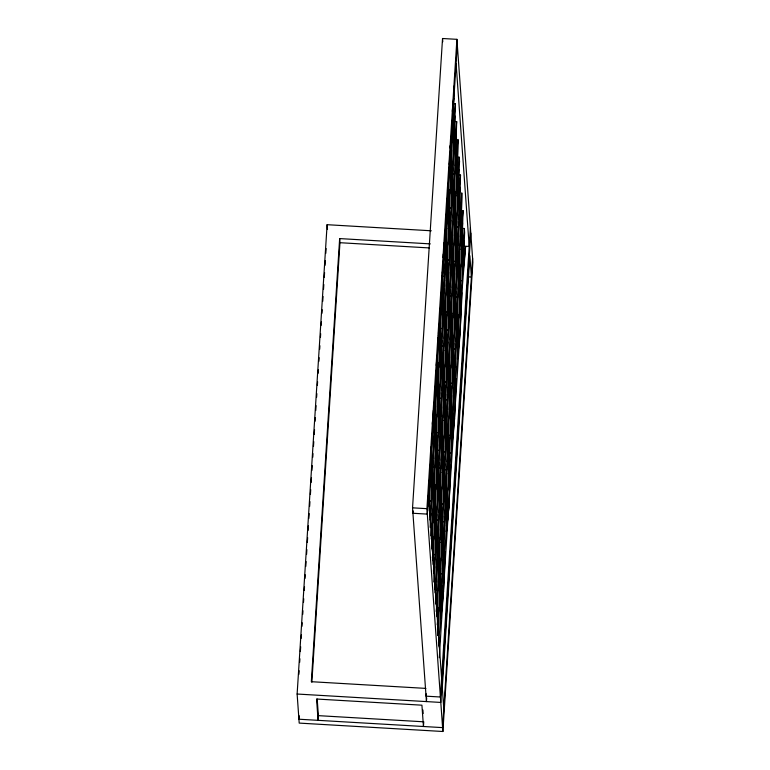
<?xml version="1.0" encoding="UTF-8"?>
<svg xmlns="http://www.w3.org/2000/svg" width="770" height="770" viewBox="0 0 770 770"><rect width="100%" height="100%" fill="white"/><g stroke="black" fill="none" stroke-linecap="round" stroke-linejoin="round"><path stroke-width="1.16" d="M429.015 505.977L429.448 495.322L428.534 504.533M431.421 446.812L429.939 483.31L428.515 497.68M432.345 424.193L432.442 421.844M429.275 510.972L430.228 487.42L432.846 461.086L431.21 501.126L429.67 516.689M433.125 416.3L433.366 410.41M430.151 527.344L430.728 513.138L430.035 520.048M436.888 361.698L435.454 397.031L432.836 423.365M436.985 359.34L437.081 356.991M437.764 340.263L437.861 337.914M430.594 527.614L431.508 505.235L434.116 478.901L432.49 518.942L430.825 535.699M438.496 333.545L438.784 326.48M431.566 541.608L431.999 530.953L431.2 539.01M434.607 466.889L436.244 426.85L433.625 453.183L431.999 493.224L434.607 466.889L432.211 466.755M436.725 414.838L438.361 374.807L435.743 401.141L434.116 441.181L436.725 414.838L434.338 414.703M438.842 362.795L440.478 322.755L437.861 349.089L436.234 389.129L438.842 362.795L436.455 362.651M443.135 257.517L443.279 253.984M431.729 548.962L434.906 470.999L437.514 444.665L435.887 484.705L433.279 511.039M443.915 249.615L444.203 242.55M432.798 560.608L433.279 548.769L432.365 557.981M432.345 551.118L433.77 536.757L435.397 496.717L432.788 523.051M438.005 432.653L439.632 392.613L437.023 418.957L435.397 458.987L438.005 432.653L435.608 432.519M442.24 328.559L443.876 288.519L441.258 314.853L439.632 354.893L442.24 328.559L439.843 328.415M444.357 276.507L445.994 236.467L443.376 262.801L441.749 302.841L444.357 276.507L441.97 276.363M448.602 172.403L448.698 170.055M433.106 564.42L434.059 540.867L436.677 514.533L435.04 554.573L433.385 571.33M449.67 157.436L449.382 164.501L451.99 138.167L453.626 98.127L453.145 102.92M450.055 148.013L450.152 145.665M433.933 581.976L434.559 566.585L433.876 573.486M439.285 450.469L440.912 410.429L438.303 436.763L436.667 476.803L439.285 450.469L436.888 450.334M441.403 398.417L443.029 358.377L440.421 384.721L438.784 424.751L441.403 398.417L439.006 398.283M443.52 346.375L445.147 306.335L442.538 332.669L440.912 372.709L443.52 346.375L441.123 346.231M449.873 190.219L451.509 150.179L448.891 176.513L447.264 216.553L449.873 190.219L447.476 190.084M434.376 582.236L435.339 558.683L437.947 532.349L436.32 572.389L434.655 589.146M435.445 593.872L435.83 584.401L435.031 592.457M438.438 520.337L440.074 480.297L437.456 506.631L435.83 546.671L438.438 520.337L436.041 520.193M440.556 468.285L442.192 428.245L439.574 454.579L437.947 494.619L440.556 468.285L438.168 468.141M442.673 416.233L444.309 376.193L441.691 402.527L440.065 442.567L442.673 416.233L440.286 416.098M446.918 312.139L448.544 272.099L445.936 298.433L444.3 338.473L446.918 312.139L444.521 311.994M449.035 260.087L450.662 220.047L448.053 246.381L446.417 286.421L449.035 260.087L446.639 259.942M451.153 208.035L452.779 167.995L450.171 194.329L448.544 234.369L451.153 208.035L448.756 207.89M435.512 603.584L436.619 576.499L439.227 550.165L437.601 590.195L436.176 604.566M436.628 614.046L437.11 602.207L436.195 611.418M439.718 538.153L441.345 498.113L438.736 524.447L437.11 564.487L439.718 538.153L437.322 538.009M446.071 381.997L447.707 341.957L445.089 368.291L443.462 408.331L446.071 381.997L443.674 381.862M448.188 329.945L449.824 289.915L447.206 316.249L445.58 356.289L448.188 329.945L445.801 329.81M454.55 173.799L456.177 133.759L453.569 160.093L451.932 200.133L454.55 173.799L452.154 173.654M436.985 616.683L437.889 594.315L440.507 567.971L438.871 608.011L437.216 624.768M437.764 635.414L438.39 620.023L437.707 626.934M443.116 503.917L444.742 463.877L442.134 490.211L440.498 530.251L443.116 503.917L440.719 503.772M445.233 451.865L446.86 411.825L444.252 438.159L442.615 478.199L445.233 451.865L442.837 451.721M447.351 399.813L448.977 359.773L446.369 386.107L444.742 426.147L447.351 399.813L444.954 399.678M451.586 295.709L453.212 255.678L450.604 282.012L448.977 322.053L451.586 295.709L449.189 295.574M453.703 243.667L455.339 203.626L452.722 229.96L451.095 270L453.703 243.667L451.307 243.522M455.821 191.615L457.457 151.575L454.839 177.909L453.212 217.948L455.821 191.615L453.434 191.47M438.217 635.674L439.169 612.121L441.778 585.787L440.151 625.827L438.486 642.584M439.285 647.214L439.66 637.839L438.861 645.895M442.269 573.775L443.905 533.745L441.287 560.079L439.66 600.109L442.269 573.775L439.872 573.64M444.386 521.733L446.022 481.693L443.405 508.027L441.778 548.067L444.386 521.733L441.999 521.588M446.513 469.681L448.14 429.641L445.522 455.975L443.895 496.015L446.513 469.681L444.117 469.536M450.748 365.577L452.375 325.537L449.767 351.871L448.13 391.911L450.748 365.577L448.352 365.442M452.866 313.525L454.493 273.485L451.884 299.828L450.248 339.859L452.866 313.525L450.469 313.39M454.983 261.473L456.61 221.442L454.002 247.776L452.375 287.816L454.983 261.473L452.587 261.338M439.314 657.753C445.878 549.443 452.789 441.143 460.075 332.881L457.476 359.07L459.113 319.03L461.721 292.696L460.104 332.525L462.5 284.794L465.59 246.593L462.991 272.782L464.628 232.53L464.339 228.498L461.952 228.353M459.526 161.276L457.881 201.528L460.508 175.05L458.121 174.905M443.558 591.379L445.175 551.551L442.567 577.885L440.941 617.925L443.558 591.379L441.162 591.235M449.901 435.445L451.538 395.405L448.92 421.739L447.293 461.779L449.901 435.445L447.505 435.3M452.019 383.393L453.655 343.353L451.037 369.687L449.411 409.727L452.019 383.393L449.632 383.248M458.381 227.246L460.008 187.206L457.399 213.54L455.763 253.58L458.381 227.246L455.984 227.102M446.446 531.647L448.082 491.606L450.691 465.272L449.074 505.091L446.446 531.647L449.045 505.447L446.658 505.312M460.508 175.05L459.161 219.344L461.788 192.866L462.077 196.899L460.441 237.16L463.068 210.682L460.672 210.537M451.182 453.261L452.808 413.221L450.2 439.555L448.573 479.594L451.182 453.261L448.785 453.116M455.417 349.156L457.053 309.117L454.435 335.45L452.808 375.49L455.417 349.156L453.02 349.012M457.534 297.105L459.17 257.065L456.552 283.399L454.926 323.439L457.534 297.105L455.147 296.97M459.651 245.053L461.288 205.022L458.67 231.356L457.043 271.396L459.651 245.053L457.264 244.918M454.589 418.803L456.206 378.984L453.597 405.318L451.961 445.358L454.589 418.803L452.192 418.668M456.697 366.972L458.323 326.932L455.715 353.266L454.079 393.306L456.697 366.972L454.3 366.828M458.814 314.92L460.441 274.88L457.832 301.214L456.206 341.254L458.814 314.92L456.418 314.786M463.068 210.682L461.721 254.966L464.339 228.498M462.212 280.684L463.838 240.644L461.23 266.978L459.594 307.018L462.212 280.684L459.815 280.55M426.667 697.986L426.436 701.595L412.547 507.834L442.538 38.5L456.908 39.337L472.876 262.166L442.885 731.5L299.203 723.097L297.124 694.03L327.115 224.696L431.287 230.788M298.904 674.337L299.135 670.737M299.674 662.344L299.905 658.745M300.358 651.545L300.666 646.752M301.205 638.349L301.436 634.75M301.975 626.356L302.206 622.757M302.735 614.364L302.966 610.764M303.505 602.371L303.736 598.771M304.275 590.378L304.506 586.779M305.036 578.385L305.267 574.786M305.806 566.383L306.114 561.59M306.575 554.39L306.874 549.597M307.336 542.398L307.644 537.604M308.106 530.405L308.414 525.612M308.866 518.412L309.174 513.609M309.636 506.419L309.944 501.616M310.406 494.427L310.714 489.624M311.167 482.424L311.475 477.631M311.937 470.432L312.245 465.638M312.784 457.245L313.005 453.646M313.467 446.446L313.775 441.653M314.237 434.453L314.545 429.65M315.074 421.257L315.305 417.658M315.767 410.468L316.075 405.665M316.614 397.272L316.845 393.672M317.375 385.279L317.606 381.679M318.145 373.286L318.376 369.687M318.915 361.284L319.146 357.694M319.675 349.291L319.906 345.701M320.445 337.298L320.676 333.699M321.215 325.306L321.436 321.706M321.976 313.313L322.207 309.713M322.745 301.32L323.053 296.517M323.506 289.328L323.814 284.525M324.276 277.335L324.584 272.532M325.046 265.332L325.354 260.539M325.806 253.34L326.114 248.546M299.155 715.705L298.924 719.219L442.606 727.621L472.597 258.287M430.334 243.888L339.657 238.584L311.34 681.7L425.877 688.399M311.86 682.23L339.945 242.704L339.657 238.584M318.385 715.648L318.087 720.345L316.557 699.025L421.922 705.185L423.452 726.505L423.75 721.808L318.385 715.648L317.192 699.073M413.086 510.914L412.932 513.263L427.302 514.1L457.293 44.766M442.885 731.5L426.917 508.672L456.908 39.337M426.195 693.818L426.041 696.167L440.411 697.004L470.403 227.67M470.797 233.098L440.806 702.433L297.124 694.03M453.896 88.281L454.127 85.98L452.779 130.265L455.407 103.796L453.01 103.652M452.317 111.294L452.558 108.907M447.755 188.005L448.111 184.415L446.475 224.455L443.867 250.789M454.29 121.468L456.677 121.602L454.05 148.081L455.407 103.796M441.643 280.28L441.884 277.883M442.355 273.1L442.596 270.703L440.969 310.743L438.476 335.884M436.253 365.365L436.609 361.775M456.841 157.099L459.238 157.234L456.61 183.712L458.246 143.461L457.958 139.418L455.33 165.897L456.677 121.602M430.853 450.46L431.21 446.869M459.517 161.488L459.238 157.234M464.416 246.169L469.209 246.448L456.09 63.544M339.945 242.704L429.439 247.94M467.804 276.853L471.404 277.065L469.873 255.746L442.278 687.533L443.809 708.852M452.163 419.024L454.56 419.159M433.491 484.571L435.887 484.705M428.823 500.991L431.21 501.126M446.677 504.956L449.074 505.091M412.547 507.834L426.917 508.672M431.373 536.613L433.77 536.757M432.653 554.429L435.04 554.573M435.204 590.061L437.601 590.195M441.143 591.591L443.53 591.735M436.484 607.876L438.871 608.011M442.538 38.5L442.769 41.753M428.505 495.322L441.614 678.235M422.903 709.969L423.154 713.521M327.115 224.696L327.462 229.499M432.355 435.377L430.719 475.408L433.337 449.074L434.963 409.043L432.355 435.377M439.141 366.905L437.514 406.945L440.122 380.601L441.749 340.571L439.141 366.905M436.186 488.815L434.55 528.855L437.168 502.521L438.794 462.481L436.186 488.815M444.656 280.617L443.029 320.657L445.637 294.323L447.264 254.283L444.656 280.617M446.773 228.565L445.147 268.605L447.755 242.271L449.382 202.231L446.773 228.565M443.818 350.485L442.182 390.515L444.8 364.181L446.427 324.151L443.818 350.485M452.288 142.277L450.662 182.317L453.27 155.983L454.897 115.943L452.288 142.277M440.854 472.395L439.227 512.435L441.836 486.101L443.462 446.061L440.854 472.395M442.971 420.343L441.345 460.383L443.953 434.049L445.58 394.009L442.971 420.343M449.324 264.197L447.697 304.237L450.315 277.903L451.942 237.863L449.324 264.197M451.451 212.145L449.815 252.185L452.433 225.851L454.059 185.811L451.451 212.145M440.017 542.263L438.38 582.303L440.998 555.969L442.625 515.929L440.017 542.263M448.486 334.065L446.86 374.095L449.468 347.761L451.095 307.721L448.486 334.065M447.649 403.923L446.013 443.963L448.631 417.629L450.257 377.589L447.649 403.923M456.119 195.724L454.493 235.764L457.101 209.43L458.728 169.39L456.119 195.724M444.685 525.843L443.058 565.883L445.666 539.539L447.293 499.509L444.685 525.843M446.802 473.791L445.175 513.831L447.784 487.497L449.411 447.457L446.802 473.791M453.155 317.635L451.528 357.675L454.146 331.341L455.773 291.301L453.155 317.635M455.282 265.592L453.646 305.623L456.264 279.289L457.89 239.258L455.282 265.592M452.317 387.503L450.691 427.543L453.299 401.208L454.926 361.168L452.317 387.503M459.95 249.172L458.323 289.202L460.932 262.868L462.558 222.828L459.95 249.172"/></g></svg>
